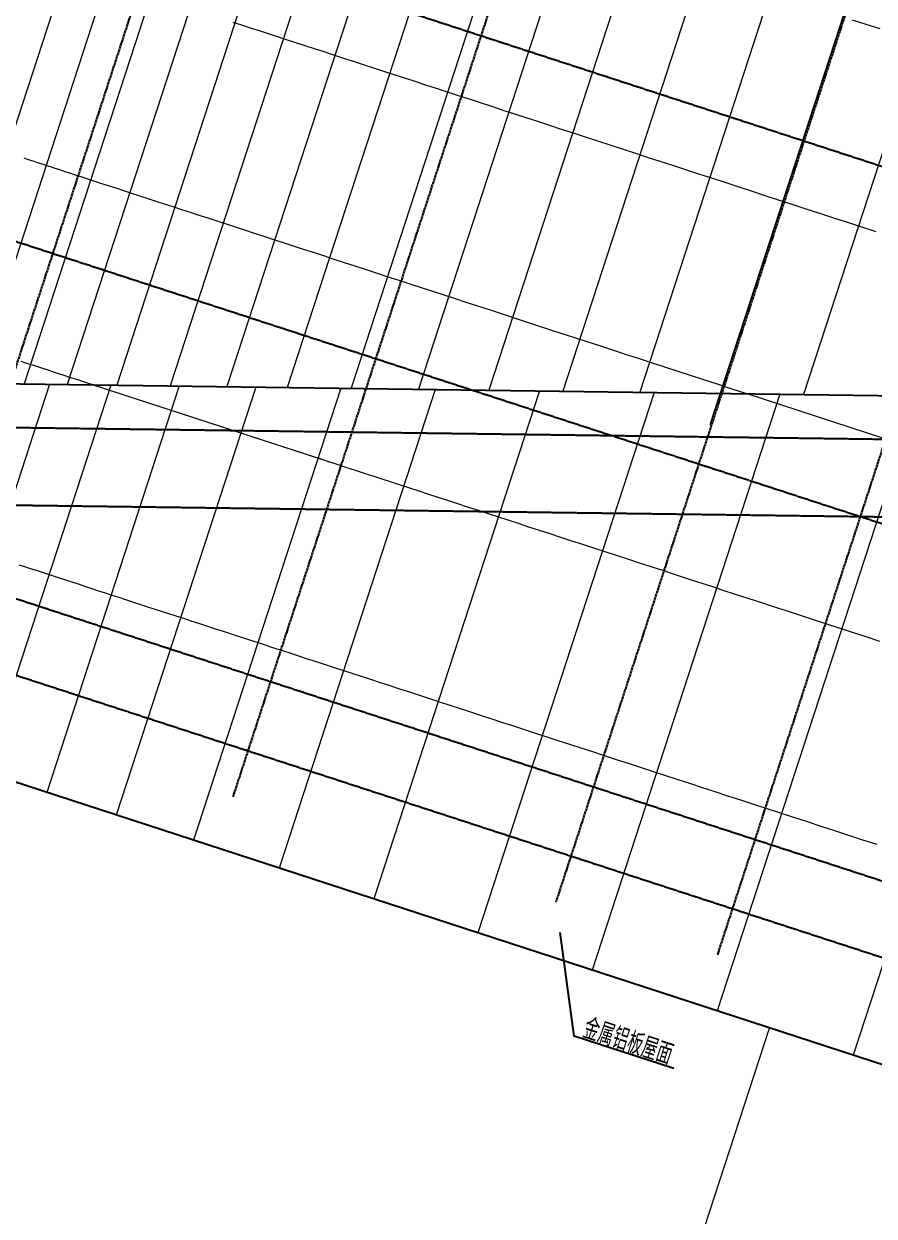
# Model space of a CAD drawing. Header units: millimetres. Extents: x 11677979 to 24947533, y -12764720 to -6308891.
# Drawn here: x 11841895 to 11859416, y -6365012 to -6340439 of the extents above; entities that cross this region are included whole.
import ezdxf
from ezdxf.enums import TextEntityAlignment as Align

# ---------------------------------------------------------------- set-up
doc = ezdxf.new("R2010")
doc.units = ezdxf.units.MM
doc.header["$LTSCALE"] = 10
doc.linetypes.add('A2-RG-AXIS$0$CENTER', pattern=[2, 1.25, -0.25, 0.25, -0.25])
doc.linetypes.add('A2-RG-AXIS$0$DOTE', pattern=[2.42, 2, -0.2, 0.02, -0.2])
for name, color, linetype in [('A2-RG-AXIS$0$A-DIMS-100', 1, 'Continuous'), ('A2-RG-AXIS$0$A-GRID', 1, 'A2-RG-AXIS$0$CENTER'), ('A2-RI-RF$0$A-ROOF-EDGE', 2, 'Continuous'), ('A2-RI-RF$0$A-SYMB', 4, 'Continuous'), ('A2-RI-RF$0$A-SYMB-AREA', 4, 'Continuous'), ('A2-RI-RF$0$A-SYMB-NAME', 4, 'Continuous')]:
    doc.layers.add(name, color=color, linetype=linetype)
doc.layers.add('A2-RI-RF$0$A-DETL-LLIN', color=3, linetype='Continuous', lineweight=5)
doc.layers.add('A2-RI-RF$0$A-ROOF-PATT', color=8, linetype='Continuous', lineweight=13)
doc.styles.add('A2-RG-AXIS$0$XD2008', font='hzs.shx', dxfattribs={"width": 0.7, "bigfont": 'hztxt.shx'})
doc.styles.add('A2-RI-RF$0$ECADI', font='hzs.shx', dxfattribs={"width": 0.7, "bigfont": 'hztxt.shx'})
doc.dimstyles.new('A2-RG-AXIS$0$XD150', dxfattribs={"dimscale": 300, "dimtxt": 2.5, "dimasz": 1.5, "dimexe": 1, "dimexo": 2, "dimgap": 0.5, "dimtad": 1, "dimdec": 0, "dimdsep": 46, "dimtxsty": 'A2-RG-AXIS$0$XD2008', "dimcen": 2.5, "dimclrt": 4, "dimaunit": 1, "dimadec": 3, "dimazin": 0, "dimtfac": 1, "dimtdec": 0, "dimtmove": 2, "dimatfit": 3, "dimfxl": 0, "dimtolj": 1, "dimtzin": 0, "dimarcsym": 0})

# ---------------------------------------------------------------- blocks, each defined once
blk = doc.blocks.new('A2-RG-AXIS$0$_ArchTick')
at = {"color": 0, "linetype": 'ByBlock', "const_width": 0.4}
blk.add_lwpolyline([(-0.5, -0.5), (0.5, 0.5)], dxfattribs=at)
blk = doc.blocks.new('*D508')
at = {"layer": 'A2-RG-AXIS$0$A-DIMS-100', "color": 0, "lineweight": -2, "ltscale": 3, "transparency": 16777216}
for p, q in [((11753070, -6371598), (11752455, -6363872)), ((11854556, -6379588), (11856371, -6372053))]:
    blk.add_line(p, q, dxfattribs=at)
blk.add_arc((11778731, -6694179), 331200, 76.44866, 94.54827, dxfattribs=at)
at = {"layer": 'Defpoints', "color": 0, "ltscale": 3, "transparency": 16777216}
for p in [(11822065, -6365826), (11753093, -6371897), (11854485, -6379879), (11778731, -6694179)]:
    blk.add_point(p, dxfattribs=at)
at = {"layer": 'A2-RG-AXIS$0$A-DIMS-100', "color": 0, "lineweight": -2, "ltscale": 3, "transparency": 16777216, "xscale": 150, "yscale": 150, "zscale": 150}
for p, rotation in [((11752467, -6364022), 184.5482656226652), ((11856336, -6372199), 346.4486630674553)]:
    blk.add_blockref('A2-RG-AXIS$0$_ArchTick', p, dxfattribs=dict(at, rotation=rotation))
at = {"layer": 'A2-RG-AXIS$0$A-DIMS-100', "color": 4, "ltscale": 3, "transparency": 16777216, "insert": (11804749, -6363703), "char_height": 375, "attachment_point": 5, "rotation": 355.4985, "style": 'A2-RG-AXIS$0$XD2008'}
blk.add_mtext('\\A1;18°5\'59"', dxfattribs=at)
blk = doc.blocks.new('A2-RI-RF$0$5erhfh')
at = {"layer": 'A2-RI-RF$0$A-SYMB-AREA', "style": 'A2-RI-RF$0$ECADI', "width": 0.7}
blk.add_attdef('340M2', text='', height=2.5, dxfattribs=at).set_placement((0, 1.25), align=Align.MIDDLE_LEFT)
at = {"layer": 'A2-RI-RF$0$A-SYMB-NAME', "style": 'A2-RI-RF$0$ECADI', "width": 0.7}
blk.add_attdef('CHINESENAME', (-12.29, 3.09), '', height=4.5, dxfattribs=at)
blk = doc.blocks.new('A2-RG-AXIS')
at = {"layer": 'A2-RG-AXIS$0$A-GRID', "linetype": 'A2-RG-AXIS$0$DOTE'}
for p, q in [((11852707, -6313824), (11839546.1, -6354201.2)), ((11859362.3, -6315993.2), (11846201.5, -6356370.4)), ((11866017.6, -6318162.5), (11852857, -6358539.7)), ((11869345.5, -6319247.1), (11856184.8, -6359624.4)), ((11836628.7, -6335895.9), (11874589.4, -6348268.9)), ((11834459.4, -6342551.3), (11872420.1, -6354924.3)), ((11835588.6, -6348674.9), (11872727, -6349175.1)), ((11832290.2, -6349206.7), (11870250.8, -6361579.7)), ((11835567, -6350274.8), (11872705.5, -6350774.9)), ((11831825.3, -6350632.8), (11869786, -6363005.8))]:
    blk.add_line(p, q, dxfattribs=at)
at = {"layer": 'A2-RG-AXIS$0$A-DIMS-100', "ltscale": 3}
dim = blk.add_angular_dim_3p(base=(11822064.9, -6365825.9), center=(11778730.7, -6694178.7), p1=(11854485.2, -6379879.3), p2=(11753093.4, -6371896.8), dimstyle='A2-RG-AXIS$0$XD150', override={"dimscale": 150, "dimasz": 1, "dimblk": 'A2-RG-AXIS$0$_ArchTick', "dimadec": 4}, dxfattribs=at)
dim.commit()
dim.dimension.update_dxf_attribs({"geometry": '*D508', "text_midpoint": (11804748.6, -6363703.1)})
blk = doc.blocks.new('A2-RI-RF')
at = {"layer": 'A2-RI-RF$0$A-DETL-LLIN'}
blk.add_line((11850253.5, -6382633.2), (11857261, -6361134.3), dxfattribs=at)
at = {"layer": 'A2-RI-RF$0$A-ROOF-EDGE'}
for p, q in [((11836362.8, -6347785.2), (11872402, -6348270.6)), ((11867158.4, -6364358.1), (11832502.3, -6353062.2))]:
    blk.add_line(p, q, dxfattribs=at)
at = {"layer": 'A2-RI-RF$0$A-ROOF-PATT', "lineweight": 9}
for p, q in [((11850313.3, -6316165.4), (11839991.2, -6347834.1)), ((11851131.3, -6316432), (11840892.1, -6347846.2)), ((11852044.8, -6316729.7), (11841898.2, -6347859.8)), ((11852292.7, -6318714.2), (11842789, -6347871.8)), ((11853127.1, -6319305.7), (11843811.7, -6347885.6)), ((11854022.5, -6319940.5), (11844909.2, -6347900.3)), ((11854977.9, -6320617.9), (11846080.3, -6347916.1)), ((11855992.5, -6321337.1), (11847323.8, -6347932.9)), ((11857065.2, -6322097.7), (11848638.7, -6347950.6)), ((11858195.2, -6322898.7), (11850023.7, -6347969.2)), ((11859381.5, -6323739.8), (11851477.7, -6347988.8)), ((11860623.1, -6324620), (11852999.6, -6348009.3)), ((11861919.2, -6325538.8), (11854588.2, -6348030.7)), ((11863268.8, -6326495.6), (11856030.2, -6348703.6)), ((11864670.8, -6327489.6), (11857960.8, -6348076.1)), ((11846204.2, -6340402.1), (11846381.3, -6340459.9)), ((11858961.8, -6340353.3), (11859244.9, -6340445.5)), ((11846381.3, -6340459.9), (11846560.7, -6340518.3)), ((11846560.7, -6340518.3), (11846742.3, -6340577.5)), ((11846742.3, -6340577.5), (11846926.2, -6340637.5)), ((11846926.2, -6340637.5), (11847112.4, -6340698.2)), ((11859244.9, -6340445.5), (11859529.9, -6340538.4)), ((11847112.4, -6340698.2), (11847300.8, -6340759.6)), ((11847300.8, -6340759.6), (11847491.5, -6340821.7)), ((11847491.5, -6340821.7), (11847684.4, -6340884.6)), ((11847684.4, -6340884.6), (11847879.5, -6340948.2)), ((11847879.5, -6340948.2), (11848076.9, -6341012.5)), ((11848076.9, -6341012.5), (11848276.4, -6341077.6)), ((11848276.4, -6341077.6), (11848478.2, -6341143.3)), ((11848478.2, -6341143.3), (11848682.2, -6341209.8)), ((11848682.2, -6341209.8), (11848888.4, -6341277)), ((11848888.4, -6341277), (11849096.8, -6341345)), ((11849096.8, -6341345), (11849307.4, -6341413.6)), ((11849307.4, -6341413.6), (11849520.2, -6341483)), ((11849520.2, -6341483), (11849735.1, -6341553)), ((11849735.1, -6341553), (11849952.2, -6341623.8)), ((11849952.2, -6341623.8), (11850171.4, -6341695.2)), ((11850171.4, -6341695.2), (11850392.9, -6341767.4)), ((11850392.9, -6341767.4), (11850616.4, -6341840.3)), ((11850616.4, -6341840.3), (11850842.1, -6341913.8)), ((11850842.1, -6341913.8), (11851070, -6341988.1)), ((11851070, -6341988.1), (11851299.9, -6342063.1)), ((11851299.9, -6342063.1), (11851532, -6342138.7)), ((11851532, -6342138.7), (11851766.2, -6342215)), ((11851766.2, -6342215), (11852002.6, -6342292.1)), ((11852002.6, -6342292.1), (11852241, -6342369.8)), ((11852241, -6342369.8), (11852481.5, -6342448.2)), ((11852481.5, -6342448.2), (11852724.1, -6342527.3)), ((11852724.1, -6342527.3), (11852968.8, -6342607)), ((11852968.8, -6342607), (11853215.6, -6342687.4)), ((11853215.6, -6342687.4), (11853464.4, -6342768.6)), ((11853464.4, -6342768.6), (11853715.3, -6342850.3)), ((11853715.3, -6342850.3), (11853968.3, -6342932.8)), ((11853968.3, -6342932.8), (11854223.3, -6343015.9)), ((11854223.3, -6343015.9), (11854480.4, -6343099.7)), ((11854480.4, -6343099.7), (11854739.5, -6343184.1)), ((11841891.7, -6343203.6), (11841960.4, -6343226)), ((11841960.4, -6343226), (11842029.7, -6343248.6)), ((11842029.7, -6343248.6), (11842099.7, -6343271.4)), ((11842099.7, -6343271.4), (11842170.3, -6343294.4)), ((11842170.3, -6343294.4), (11842241.7, -6343317.7)), ((11842241.7, -6343317.7), (11842313.7, -6343341.2)), ((11842313.7, -6343341.2), (11842386.4, -6343364.9)), ((11842386.4, -6343364.9), (11842459.7, -6343388.8)), ((11854739.5, -6343184.1), (11855000.6, -6343269.3)), ((11855000.6, -6343269.3), (11855263.7, -6343355)), ((11855263.7, -6343355), (11855528.9, -6343441.5)), ((11842459.7, -6343388.8), (11842533.8, -6343412.9)), ((11842533.8, -6343412.9), (11842608.5, -6343437.3)), ((11842608.5, -6343437.3), (11842683.8, -6343461.8)), ((11842683.8, -6343461.8), (11842759.9, -6343486.6)), ((11842759.9, -6343486.6), (11842836.6, -6343511.6)), ((11842836.6, -6343511.6), (11842914, -6343536.8)), ((11842914, -6343536.8), (11842992, -6343562.3)), ((11842992, -6343562.3), (11843070.8, -6343587.9)), ((11843070.8, -6343587.9), (11843150.1, -6343613.8)), ((11843150.1, -6343613.8), (11843230.2, -6343639.9)), ((11855528.9, -6343441.5), (11855796.1, -6343528.5)), ((11855796.1, -6343528.5), (11856065.3, -6343616.3)), ((11856065.3, -6343616.3), (11856336.5, -6343704.7)), ((11843230.2, -6343639.9), (11843310.9, -6343666.2)), ((11843310.9, -6343666.2), (11843392.3, -6343692.7)), ((11843392.3, -6343692.7), (11843474.3, -6343719.5)), ((11843474.3, -6343719.5), (11843630.6, -6343770.4)), ((11843630.6, -6343770.4), (11843789.2, -6343822.1)), ((11843789.2, -6343822.1), (11843950.2, -6343874.6)), ((11856336.5, -6343704.7), (11856609.7, -6343793.7)), ((11856609.7, -6343793.7), (11856884.8, -6343883.4)), ((11843950.2, -6343874.6), (11844113.4, -6343927.8)), ((11844113.4, -6343927.8), (11844279, -6343981.8)), ((11844279, -6343981.8), (11844446.9, -6344036.5)), ((11844446.9, -6344036.5), (11844617.1, -6344092)), ((11844617.1, -6344092), (11844789.6, -6344148.2)), ((11856884.8, -6343883.4), (11857162, -6343973.7)), ((11857162, -6343973.7), (11857441.1, -6344064.7)), ((11857441.1, -6344064.7), (11857722.2, -6344156.3)), ((11844789.6, -6344148.2), (11844964.4, -6344205.2)), ((11844964.4, -6344205.2), (11845141.5, -6344262.9)), ((11845141.5, -6344262.9), (11845320.8, -6344321.3)), ((11845320.8, -6344321.3), (11845502.4, -6344380.5)), ((11857722.2, -6344156.3), (11858005.3, -6344248.6)), ((11858005.3, -6344248.6), (11858290.3, -6344341.5)), ((11858290.3, -6344341.5), (11858577.2, -6344435)), ((11845502.4, -6344380.5), (11845686.3, -6344440.5)), ((11845686.3, -6344440.5), (11845872.4, -6344501.1)), ((11845872.4, -6344501.1), (11846060.8, -6344562.5)), ((11846060.8, -6344562.5), (11846251.5, -6344624.7)), ((11858577.2, -6344435), (11858866.2, -6344529.2)), ((11858866.2, -6344529.2), (11859157, -6344624)), ((11846251.5, -6344624.7), (11846444.3, -6344687.5)), ((11846444.3, -6344687.5), (11846639.4, -6344751.1)), ((11846639.4, -6344751.1), (11846836.8, -6344815.4)), ((11846836.8, -6344815.4), (11847036.3, -6344880.5)), ((11859157, -6344624), (11859449.8, -6344719.4)), ((11847036.3, -6344880.5), (11847238.1, -6344946.2)), ((11847238.1, -6344946.2), (11847442, -6345012.7)), ((11847442, -6345012.7), (11847648.2, -6345079.9)), ((11847648.2, -6345079.9), (11847856.5, -6345147.8)), ((11847856.5, -6345147.8), (11848067.1, -6345216.5)), ((11848067.1, -6345216.5), (11848279.8, -6345285.8)), ((11848279.8, -6345285.8), (11848494.7, -6345355.8)), ((11848494.7, -6345355.8), (11848711.8, -6345426.6)), ((11848711.8, -6345426.6), (11848931, -6345498)), ((11848931, -6345498), (11849152.4, -6345570.2)), ((11849152.4, -6345570.2), (11849375.9, -6345643)), ((11849375.9, -6345643), (11849601.6, -6345716.6)), ((11849601.6, -6345716.6), (11849829.4, -6345790.9)), ((11849829.4, -6345790.9), (11850059.3, -6345865.8)), ((11850059.3, -6345865.8), (11850291.3, -6345941.4)), ((11850291.3, -6345941.4), (11850525.5, -6346017.8)), ((11850525.5, -6346017.8), (11850761.8, -6346094.8)), ((11850761.8, -6346094.8), (11851000.2, -6346172.5)), ((11851000.2, -6346172.5), (11851240.6, -6346250.8)), ((11851240.6, -6346250.8), (11851483.2, -6346329.9)), ((11851483.2, -6346329.9), (11851727.9, -6346409.6)), ((11851727.9, -6346409.6), (11851974.6, -6346490.1)), ((11851974.6, -6346490.1), (11852223.4, -6346571.2)), ((11852223.4, -6346571.2), (11852474.2, -6346652.9)), ((11852474.2, -6346652.9), (11852727.1, -6346735.4)), ((11852727.1, -6346735.4), (11852982.1, -6346818.5)), ((11852982.1, -6346818.5), (11853239.1, -6346902.2)), ((11853239.1, -6346902.2), (11853498.2, -6346986.7)), ((11853498.2, -6346986.7), (11853759.3, -6347071.8)), ((11853759.3, -6347071.8), (11854022.4, -6347157.5)), ((11854022.4, -6347157.5), (11854287.5, -6347243.9)), ((11854287.5, -6347243.9), (11854554.6, -6347331)), ((11841831.2, -6347391), (11841910.6, -6347416.9)), ((11841910.6, -6347416.9), (11841990.6, -6347443)), ((11841990.6, -6347443), (11842071.3, -6347469.3)), ((11842071.3, -6347469.3), (11842152.7, -6347495.8)), ((11842152.7, -6347495.8), (11842234.7, -6347522.5)), ((11842234.7, -6347522.5), (11842387, -6347572.2)), ((11854554.6, -6347331), (11854823.8, -6347418.7)), ((11854823.8, -6347418.7), (11855094.9, -6347507.1)), ((11855094.9, -6347507.1), (11855368, -6347596.1)), ((11842387, -6347572.2), (11842541.6, -6347622.6)), ((11842541.6, -6347622.6), (11842698.3, -6347673.7)), ((11842698.3, -6347673.7), (11842857.3, -6347725.5)), ((11842857.3, -6347725.5), (11843018.4, -6347778)), ((11843018.4, -6347778), (11843181.8, -6347831.2)), ((11855368, -6347596.1), (11855643.2, -6347685.8)), ((11855643.2, -6347685.8), (11855920.3, -6347776.1)), ((11855920.3, -6347776.1), (11856199.3, -6347867.1)), ((11842424.1, -6347866.9), (11839940.5, -6355486.7)), ((11843685.7, -6347883.9), (11841086, -6355860)), ((11845098.4, -6347902.9), (11842368.6, -6356278.1)), ((11843181.8, -6347831.2), (11843328.5, -6347879.1)), ((11843325.7, -6347879), (11847672, -6349295.6)), ((11843325.7, -6347879), (11848365.3, -6349521.6)), ((11846675.2, -6347924.1), (11843800.2, -6356744.7)), ((11848429, -6347947.8), (11845392.6, -6357263.7)), ((11850372.9, -6347973.9), (11847157.5, -6357839)), ((11852520, -6348002.8), (11849106.9, -6358474.4)), ((11854883.1, -6348034.7), (11851252.4, -6359173.7)), ((11856199.3, -6347867.1), (11856480.4, -6347958.7)), ((11856480.4, -6347958.7), (11856763.4, -6348050.9)), ((11857475.4, -6348069.6), (11853606, -6359940.8)), ((11860309.8, -6348107.8), (11856179.5, -6360779.6)), ((11856763.4, -6348050.9), (11856792.4, -6348060.4)), ((11856789.6, -6348060.4), (11860111.6, -6349143.1)), ((11863399.3, -6348149.4), (11858984.6, -6361693.9)), ((11847336.2, -6349186.2), (11847503.2, -6349240.6)), ((11847672, -6349295.6), (11847842.6, -6349351.2)), ((11847842.6, -6349351.2), (11848015, -6349407.4)), ((11848015, -6349407.4), (11848189.2, -6349464.2)), ((11848365.3, -6349521.6), (11848543.3, -6349579.6)), ((11848543.3, -6349579.6), (11848723.1, -6349638.3)), ((11848723.1, -6349638.3), (11848904.9, -6349697.5)), ((11848904.9, -6349697.5), (11849088.5, -6349757.3)), ((11849088.5, -6349757.3), (11849274, -6349817.8)), ((11849274, -6349817.8), (11849461.5, -6349878.9)), ((11849461.5, -6349878.9), (11849650.9, -6349940.6)), ((11849650.9, -6349940.6), (11849842.2, -6350003)), ((11849842.2, -6350003), (11850035.5, -6350066)), ((11850035.5, -6350066), (11850230.8, -6350129.7)), ((11850230.8, -6350129.7), (11850428.1, -6350194)), ((11850428.1, -6350194), (11850627.4, -6350258.9)), ((11850627.4, -6350258.9), (11850828.7, -6350324.6)), ((11850828.7, -6350324.6), (11851032, -6350390.8)), ((11851032, -6350390.8), (11851237.4, -6350457.8)), ((11851237.4, -6350457.8), (11851444.9, -6350525.4)), ((11851444.9, -6350525.4), (11851654.4, -6350593.7)), ((11851654.4, -6350593.7), (11851865.9, -6350662.6)), ((11851865.9, -6350662.6), (11852079.6, -6350732.3)), ((11852079.6, -6350732.3), (11852295.4, -6350802.6)), ((11852295.4, -6350802.6), (11852513.3, -6350873.6)), ((11852513.3, -6350873.6), (11852733.3, -6350945.4)), ((11852733.3, -6350945.4), (11852955.5, -6351017.8)), ((11852955.5, -6351017.8), (11853179.9, -6351090.9)), ((11853179.9, -6351090.9), (11853406.4, -6351164.7)), ((11853406.4, -6351164.7), (11853635.1, -6351239.3)), ((11853635.1, -6351239.3), (11853866, -6351314.5)), ((11853866, -6351314.5), (11854099.1, -6351390.5)), ((11854099.1, -6351390.5), (11854334.4, -6351467.2)), ((11854334.4, -6351467.2), (11854572, -6351544.6)), ((11841789.6, -6351585.4), (11841907.4, -6351623.8)), ((11841907.4, -6351623.8), (11842026.6, -6351662.7)), ((11842026.6, -6351662.7), (11842147.2, -6351702)), ((11842147.2, -6351702), (11842269.3, -6351741.8)), ((11854572, -6351544.6), (11854811.8, -6351622.8)), ((11854811.8, -6351622.8), (11855053.9, -6351701.7)), ((11855053.9, -6351701.7), (11855298.2, -6351781.4)), ((11842269.3, -6351741.8), (11842392.7, -6351782)), ((11842392.7, -6351782), (11842517.7, -6351822.7)), ((11842517.7, -6351822.7), (11842644, -6351863.9)), ((11842644, -6351863.9), (11842771.8, -6351905.6)), ((11842771.8, -6351905.6), (11842901.2, -6351947.7)), ((11842901.2, -6351947.7), (11843032, -6351990.4)), ((11855298.2, -6351781.4), (11855544.9, -6351861.7)), ((11855544.9, -6351861.7), (11855793.8, -6351942.9)), ((11855793.8, -6351942.9), (11856045.1, -6352024.8)), ((11843032, -6351990.4), (11843164.3, -6352033.5)), ((11843164.3, -6352033.5), (11843298.1, -6352077.1)), ((11843298.1, -6352077.1), (11843433.5, -6352121.2)), ((11843433.5, -6352121.2), (11843570.4, -6352165.9)), ((11843570.4, -6352165.9), (11843708.8, -6352211)), ((11843708.8, -6352211), (11843848.9, -6352256.6)), ((11856045.1, -6352024.8), (11856298.7, -6352107.4)), ((11856298.7, -6352107.4), (11856554.6, -6352190.9)), ((11856554.6, -6352190.9), (11856812.8, -6352275)), ((11843848.9, -6352256.6), (11843990.5, -6352302.8)), ((11843990.5, -6352302.8), (11844133.7, -6352349.5)), ((11844133.7, -6352349.5), (11844278.6, -6352396.7)), ((11844278.6, -6352396.7), (11844425, -6352444.4)), ((11844425, -6352444.4), (11844573.1, -6352492.7)), ((11856812.8, -6352275), (11857073.5, -6352360)), ((11857073.5, -6352360), (11857336.5, -6352445.7)), ((11857336.5, -6352445.7), (11857601.9, -6352532.2)), ((11844573.1, -6352492.7), (11844722.8, -6352541.5)), ((11844722.8, -6352541.5), (11844874.2, -6352590.8)), ((11844874.2, -6352590.8), (11845027.3, -6352640.7)), ((11845027.3, -6352640.7), (11845182, -6352691.2)), ((11845182, -6352691.2), (11845338.5, -6352742.2)), ((11857601.9, -6352532.2), (11857869.7, -6352619.5)), ((11857869.7, -6352619.5), (11858140, -6352707.6)), ((11858140, -6352707.6), (11858412.6, -6352796.5)), ((11845338.5, -6352742.2), (11845496.6, -6352793.7)), ((11845496.6, -6352793.7), (11845656.5, -6352845.8)), ((11845656.5, -6352845.8), (11845818.2, -6352898.5)), ((11845818.2, -6352898.5), (11845981.5, -6352951.8)), ((11845981.5, -6352951.8), (11846146.7, -6353005.6)), ((11858412.6, -6352796.5), (11858687.7, -6352886.1)), ((11858687.7, -6352886.1), (11858965.3, -6352976.6)), ((11846146.7, -6353005.6), (11846313.6, -6353060)), ((11846313.6, -6353060), (11846482.3, -6353115)), ((11846482.3, -6353115), (11846652.8, -6353170.6)), ((11846652.8, -6353170.6), (11846825.1, -6353226.7)), ((11858965.3, -6352976.6), (11859245.3, -6353067.9)), ((11859245.3, -6353067.9), (11859527.8, -6353160)), ((11846825.1, -6353226.7), (11846999.2, -6353283.5)), ((11846999.2, -6353283.5), (11847175.2, -6353340.8)), ((11847175.2, -6353340.8), (11847353, -6353398.8)), ((11847353, -6353398.8), (11847532.7, -6353457.4)), ((11847532.7, -6353457.4), (11847714.3, -6353516.5)), ((11847714.3, -6353516.5), (11847897.8, -6353576.3)), ((11847897.8, -6353576.3), (11848083.1, -6353636.8)), ((11848083.1, -6353636.8), (11848270.4, -6353697.8)), ((11848270.4, -6353697.8), (11848459.6, -6353759.5)), ((11848459.6, -6353759.5), (11848650.8, -6353821.8)), ((11848650.8, -6353821.8), (11848843.9, -6353884.7)), ((11848843.9, -6353884.7), (11849038.9, -6353948.3)), ((11849038.9, -6353948.3), (11849236, -6354012.5)), ((11849236, -6354012.5), (11849435, -6354077.4)), ((11849435, -6354077.4), (11849636.1, -6354142.9)), ((11849636.1, -6354142.9), (11849839.1, -6354209.1)), ((11849839.1, -6354209.1), (11850044.2, -6354276)), ((11850044.2, -6354276), (11850251.4, -6354343.5)), ((11850251.4, -6354343.5), (11850460.6, -6354411.7)), ((11850460.6, -6354411.7), (11850671.8, -6354480.5)), ((11850671.8, -6354480.5), (11850885.2, -6354550.1)), ((11850885.2, -6354550.1), (11851100.6, -6354620.3)), ((11851100.6, -6354620.3), (11851318.2, -6354691.2)), ((11851318.2, -6354691.2), (11851537.8, -6354762.8)), ((11851537.8, -6354762.8), (11851759.6, -6354835.1)), ((11851759.6, -6354835.1), (11851983.6, -6354908.1)), ((11851983.6, -6354908.1), (11852209.7, -6354981.8)), ((11852209.7, -6354981.8), (11852438, -6355056.2)), ((11852438, -6355056.2), (11852668.4, -6355131.3)), ((11852668.4, -6355131.3), (11852901.1, -6355207.1)), ((11852901.1, -6355207.1), (11853136, -6355283.7)), ((11853136, -6355283.7), (11853373.1, -6355361)), ((11853373.1, -6355361), (11853612.4, -6355439)), ((11853612.4, -6355439), (11853854, -6355517.7)), ((11853854, -6355517.7), (11854097.8, -6355597.2)), ((11854097.8, -6355597.2), (11854343.9, -6355677.4)), ((11854343.9, -6355677.4), (11854592.3, -6355758.4)), ((11854592.3, -6355758.4), (11854843, -6355840.1)), ((11854843, -6355840.1), (11855096, -6355922.6)), ((11855096, -6355922.6), (11855351.3, -6356005.8)), ((11855351.3, -6356005.8), (11855609, -6356089.8)), ((11855609, -6356089.8), (11855869, -6356174.5)), ((11855869, -6356174.5), (11856131.4, -6356260)), ((11856131.4, -6356260), (11856396.1, -6356346.3)), ((11856396.1, -6356346.3), (11856663.3, -6356433.4)), ((11856663.3, -6356433.4), (11856932.8, -6356521.3)), ((11856932.8, -6356521.3), (11857204.8, -6356609.9)), ((11857204.8, -6356609.9), (11857479.2, -6356699.3)), ((11857479.2, -6356699.3), (11857756, -6356789.6)), ((11857756, -6356789.6), (11858035.3, -6356880.6)), ((11858035.3, -6356880.6), (11858317, -6356972.4)), ((11858317, -6356972.4), (11858601.3, -6357065.1)), ((11858601.3, -6357065.1), (11858888, -6357158.5)), ((11858888, -6357158.5), (11859177.2, -6357252.8)), ((11859177.2, -6357252.8), (11859468.9, -6357347.9))]:
    blk.add_line(p, q, dxfattribs=at)
at = {"layer": 'A2-RI-RF$0$A-SYMB'}
blk.add_lwpolyline([(11855288.2, -6361970.7), (11853236.1, -6361300.2), (11852943.6, -6359164.8)], dxfattribs=at)
ref = blk.add_blockref('A2-RI-RF$0$5erhfh', (11854452.3, -6362003.8), dxfattribs=dict(xscale=100, yscale=100, zscale=100, rotation=341.9470404933405))
ref.add_attrib('CHINESENAME', '金属铝板屋面', (11853379.3, -6361329.3), dxfattribs={"layer": 'A2-RI-RF$0$A-SYMB-NAME', "height": 450, "rotation": 341.94704, "style": 'A2-RI-RF$0$ECADI', "width": 0.7})
at = {"layer": 'A2-RI-RF$0$A-DETL-LLIN'}
blk.add_blockref('A2-RG-AXIS', (0, 0), dxfattribs=at)

msp = doc.modelspace()

# ---------------------------------------------------------------- block references
for name in ['A2-RI-RF', 'A2-RG-AXIS']:
    msp.add_blockref(name, (0, 0))

doc.saveas('drawing.dxf')
